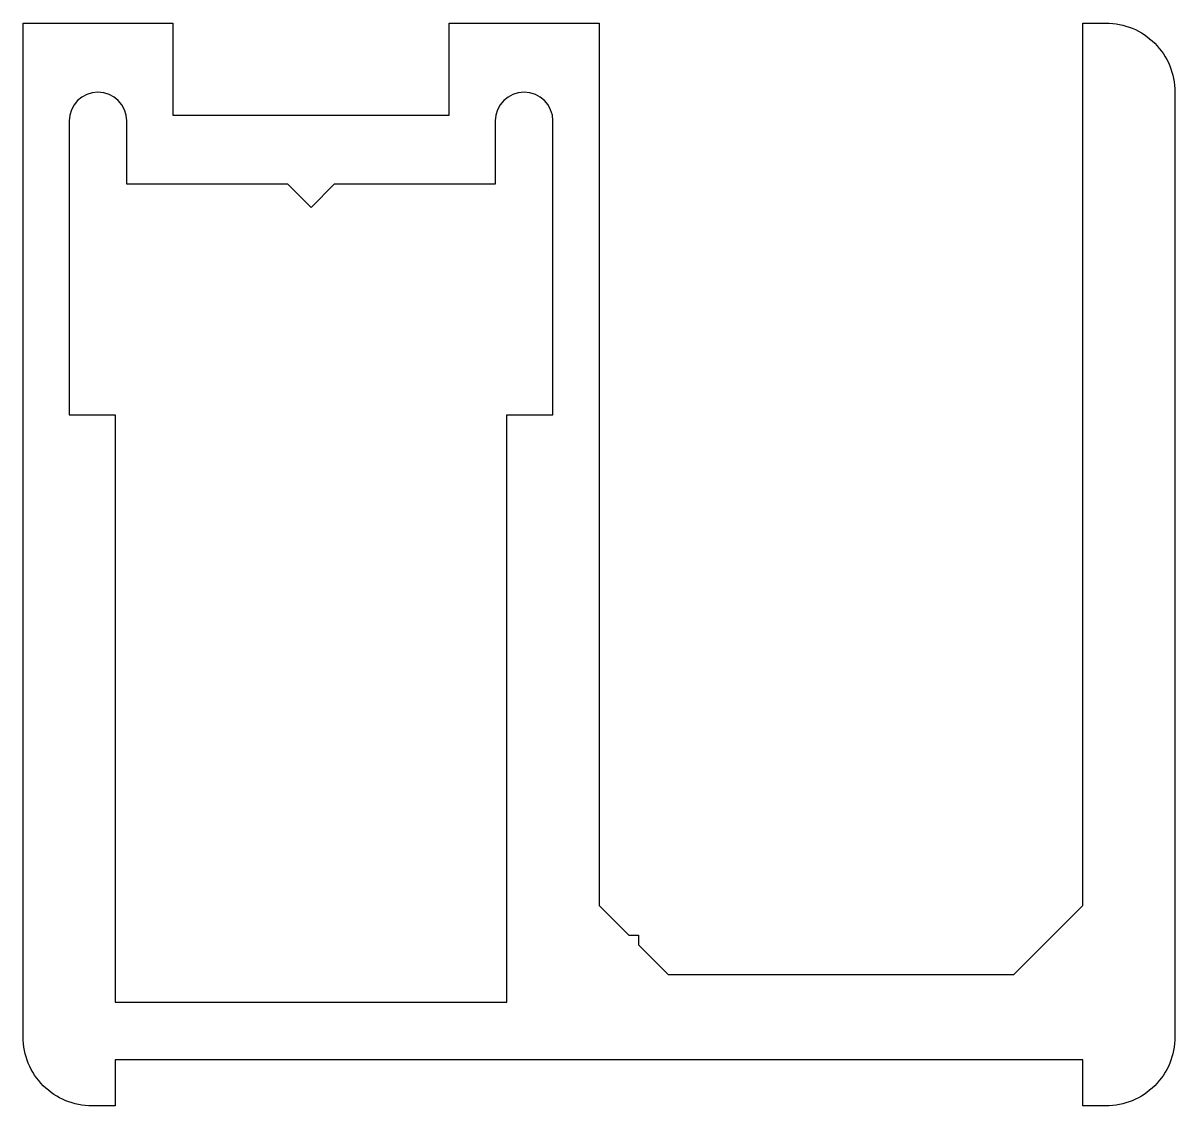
# Model space of a CAD drawing. Extents: x 141.6 to 191.6, y 200.1 to 247.1.
import ezdxf

# ---------------------------------------------------------------- set-up
doc = ezdxf.new("R2010")
doc.units = 0
doc.layers.get('0').update_dxf_attribs({"linetype": 'CONTINUOUS'})

msp = doc.modelspace()

# ---------------------------------------------------------------- linework, layer by layer
for points in [[(148.142, 247.136), (148.142, 243.136), (160.142, 243.136), (160.142, 247.136), (166.642, 247.136), (166.642, 208.836), (167.93, 207.548), (168.354, 207.548), (168.354, 207.124), (169.642, 205.836), (184.642, 205.836), (187.642, 208.836), (187.642, 247.136), (188.642, 247.136, -0.414214), (191.642, 244.136), (191.642, 203.136, -0.414214), (188.642, 200.136), (187.642, 200.136), (187.642, 202.136), (145.642, 202.136), (145.642, 200.136), (144.642, 200.136, -0.414214), (141.642, 203.136), (141.642, 247.136)], [(145.642, 230.136), (145.642, 204.636), (162.642, 204.636), (162.642, 230.136), (164.642, 230.136), (164.642, 242.886, 1), (162.142, 242.886), (162.142, 240.136), (155.142, 240.136), (154.142, 239.136), (153.142, 240.136), (146.142, 240.136), (146.142, 242.886, 1), (143.642, 242.886), (143.642, 230.136)]]:
    msp.add_lwpolyline(points, format="xyb", close=True)

doc.saveas('drawing.dxf')
